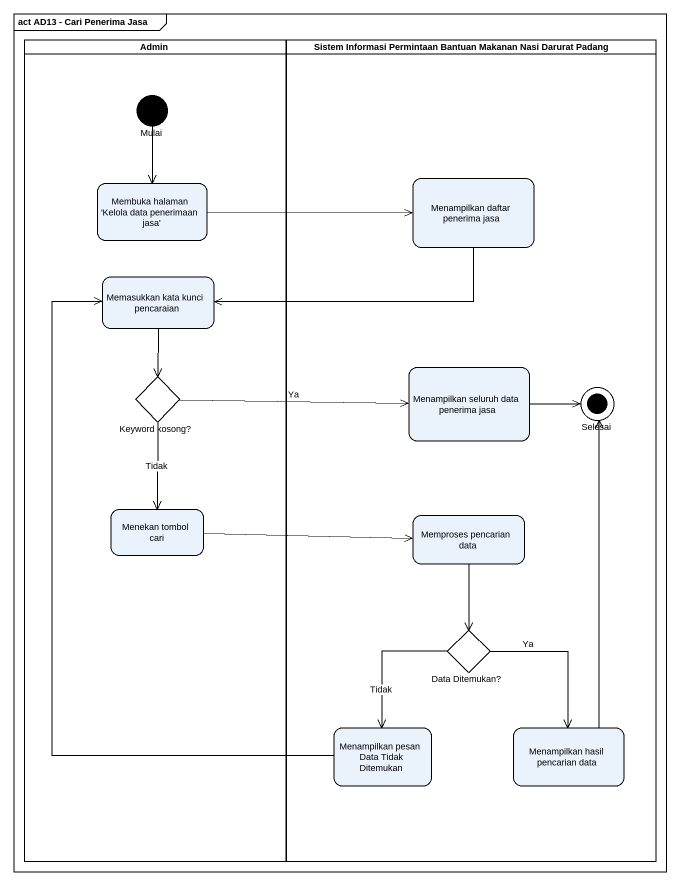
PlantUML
@startuml
mainframe act AD13 - Cari Penerima Jasa
hide empty description
state Admin <<partition>> {
  state Mulai <<start>>
  state "Membuka halaman 'Kelola data penerimaan jasa'" as Membuka_halaman_Kelola_data
  state "Memasukkan kata kunci pencaraian" as Memasukkan_kata_kunci
  state "Keyword kosong?" as Keyword_kosong <<choice>>
  state "Menekan tombol cari" as Menekan_tombol_cari
}
state "Sistem Informasi Permintaan Bantuan Makanan Nasi Darurat Padang" as Sistem_Informasi_Permintaan <<partition>> {
  state "Menampilkan daftar penerima jasa" as Menampilkan_daftar_penerima
  state "Menampilkan seluruh data penerima jasa" as Menampilkan_seluruh_data
  state Selesai <<end>>
  state "Memproses pencarian data" as Memproses_pencarian_data
  state "Data Ditemukan?" as Data_Ditemukan <<choice>>
  state "Menampilkan pesan Data Tidak Ditemukan" as Menampilkan_pesan_Data
  state "Menampilkan hasil pencarian data" as Menampilkan_hasil_pencarian
}
Mulai --> Membuka_halaman_Kelola_data
Membuka_halaman_Kelola_data -right-> Menampilkan_daftar_penerima
Menampilkan_daftar_penerima -left-> Memasukkan_kata_kunci
Memasukkan_kata_kunci --> Keyword_kosong
Menampilkan_seluruh_data -right-> Selesai
Keyword_kosong -right-> Menampilkan_seluruh_data : Ya
Keyword_kosong --> Menekan_tombol_cari : Tidak
Menekan_tombol_cari -right-> Memproses_pencarian_data
Memproses_pencarian_data --> Data_Ditemukan
Data_Ditemukan --> Menampilkan_pesan_Data : Tidak
Data_Ditemukan --> Menampilkan_hasil_pencarian : Ya
Menampilkan_pesan_Data -up-> Memasukkan_kata_kunci
Menampilkan_hasil_pencarian -up-> Selesai
@enduml
